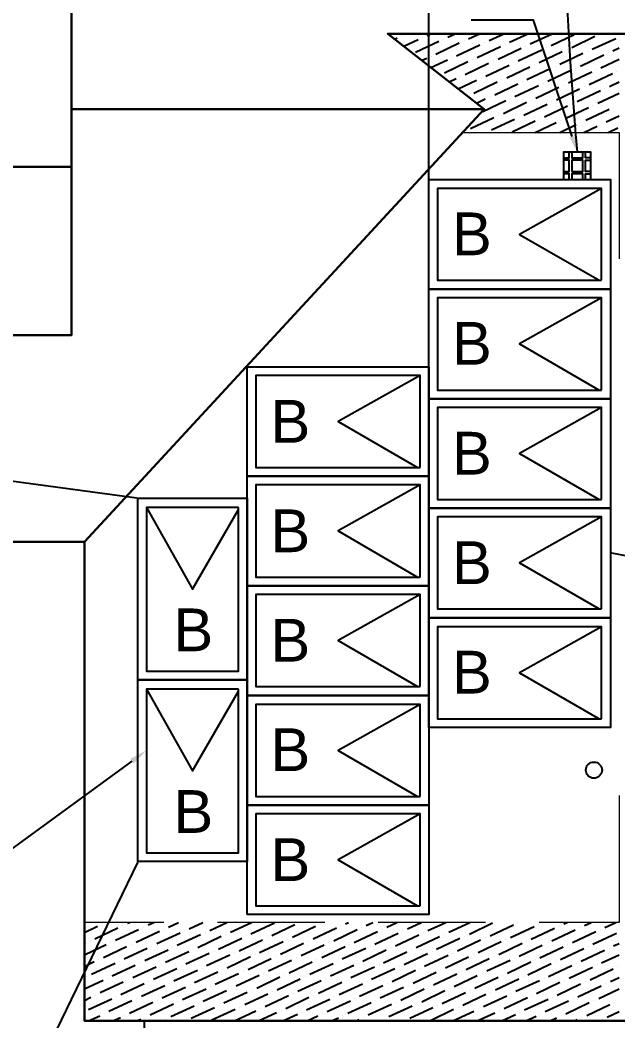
# Model space of a CAD drawing. Header units: inches. Extents: x 347 to 7477, y 1065 to 7514.
# Drawn here: x 2920.8 to 3051.8, y 6603.6 to 6822.8 of the extents above; entities that cross this region are included whole.
import ezdxf

# ---------------------------------------------------------------- set-up
doc = ezdxf.new("R2010")
doc.units = ezdxf.units.IN
doc.header["$MEASUREMENT"] = 0
doc.layers.add('PDF2_0', color=7, linetype='Continuous', true_color=0x636466)
doc.layers.add('PDF2_Text', color=7, linetype='Continuous')
doc.styles.add('PDF Arial', font='arial.ttf')

msp = doc.modelspace()

# ---------------------------------------------------------------- linework, layer by layer
at = {"layer": 'PDF2_0', "color": 7, "lineweight": 30}
for points in [[(2932.03, 6803.29), (2932.03, 6892.47), (3190.78, 6892.47), (3190.78, 7051.68), (3022.31, 7051.68), (3022.31, 6913.63)], [(3190.78, 6603.67), (3190.78, 6515.21), (3062.81, 6515.21), (3062.81, 6603.67), (2934.85, 6603.67), (2934.85, 6708.56), (3022.49, 6803.29), (3001.33, 6819.82), (3062.81, 6819.82)], [(3022.49, 6803.29), (2932.03, 6803.29), (2932.03, 6753.79), (2918.05, 6753.79)], [(2934.85, 6708.56), (2918.05, 6708.56), (2918.05, 6790.67), (2932.03, 6790.67)]]:
    msp.add_lwpolyline(points, dxfattribs=at)
at = {"layer": 'PDF2_0', "color": 7, "lineweight": 25}
for points in [[(3010.32, 6788.12), (3010.32, 6937.88)], [(3041.74, 6797.29), (3033.3, 6822.82), (3019.58, 6822.82)], [(3039.83, 6792.66), (3041.11, 6792.66), (3041.11, 6793.93)], [(3041.65, 6793.93), (3041.65, 6792.66), (3044.1, 6792.66), (3044.1, 6793.93)], [(3045.83, 6792.66), (3044.65, 6792.66), (3044.65, 6793.93)], [(3039.83, 6789.67), (3041.11, 6789.67), (3041.11, 6792.12), (3039.83, 6792.12)], [(3045.83, 6789.67), (3044.65, 6789.67), (3044.65, 6792.12), (3045.83, 6792.12)], [(3041.11, 6787.94), (3041.11, 6789.12), (3039.83, 6789.12)], [(3044.1, 6787.94), (3044.1, 6789.12), (3041.65, 6789.12), (3041.65, 6787.94)], [(3044.65, 6787.94), (3044.65, 6789.12), (3045.83, 6789.12)], [(3010.23, 6787.94), (3010.14, 6787.94)], [(2946.38, 6718.1), (2842.03, 6732.18)], [(2946.56, 6718.1), (2946.56, 6718.28)], [(2945.29, 6660.52), (2711.8, 6490.24), (2537.61, 6490.24)], [(2946.47, 6638.36), (2923.04, 6589.96)], [(2946.56, 6638.45), (2946.75, 6638.45)], [(2947.93, 6603.67), (2947.93, 6505.4)]]:
    msp.add_lwpolyline(points, dxfattribs=at)
at = {"layer": 'PDF2_0', "lineweight": 25}
for points in [[(3009.96, 6819.45), (3010.77, 6819.82)], [(3014.5, 6819.09), (3016.13, 6819.82)], [(3019.04, 6818.73), (3021.4, 6819.82)], [(3023.58, 6818.36), (3026.76, 6819.82)], [(3028.03, 6818), (3032.02, 6819.82)], [(3032.57, 6817.64), (3037.38, 6819.82)], [(3047.74, 6819.73), (3047.74, 6819.73)], [(3002.87, 6818.64), (3003.42, 6818.91)], [(3004.42, 6819.36), (3004.42, 6819.36)], [(3004.87, 6817.09), (3007.96, 6818.55)], [(3007.41, 6815.82), (3012.5, 6818.18)], [(3008.96, 6819), (3008.96, 6819)], [(3011.86, 6815.37), (3016.95, 6817.82)], [(3013.5, 6818.64), (3013.5, 6818.64)], [(3018.04, 6818.27), (3018.04, 6818.27)], [(3022.49, 6817.91), (3022.49, 6817.91)], [(3027.03, 6817.55), (3027.03, 6817.55)], [(3037.11, 6817.28), (3042.2, 6819.64)], [(3041.65, 6816.82), (3046.74, 6819.27)], [(3046.1, 6816.46), (3051.28, 6818.82)], [(3016.4, 6815), (3021.49, 6817.37)], [(3020.94, 6814.64), (3026.03, 6817)], [(3025.49, 6814.28), (3030.57, 6816.64)], [(3029.94, 6813.91), (3035.11, 6816.28)], [(3031.57, 6817.09), (3031.57, 6817.09)], [(3034.48, 6813.55), (3039.56, 6815.91)], [(3036.11, 6816.73), (3036.11, 6816.73)], [(3039.02, 6813.19), (3044.1, 6815.55)], [(3040.65, 6816.37), (3040.65, 6816.37)], [(3045.1, 6816), (3045.1, 6816)], [(3049.64, 6815.64), (3049.64, 6815.64)], [(3050.64, 6816.09), (3052, 6816.73)], [(3008.87, 6814.01), (3009.86, 6814.46)], [(3010.77, 6812.46), (3014.41, 6814.1)], [(3010.86, 6814.91), (3010.86, 6814.91)], [(3013.77, 6811.28), (3018.86, 6813.73)], [(3015.4, 6814.55), (3015.4, 6814.55)], [(3018.31, 6810.92), (3023.4, 6813.37)], [(3019.95, 6814.19), (3019.95, 6814.19)], [(3024.4, 6813.82), (3024.4, 6813.82)], [(3028.94, 6813.46), (3028.94, 6813.46)], [(3033.48, 6813.1), (3033.48, 6813.1)], [(3043.56, 6812.73), (3048.64, 6815.19)], [(3048.01, 6812.37), (3052, 6814.28)], [(3022.85, 6810.55), (3027.94, 6812.92)], [(3027.39, 6810.19), (3032.48, 6812.55)], [(3031.84, 6809.83), (3036.93, 6812.19)], [(3036.38, 6809.46), (3041.47, 6811.83)], [(3038.02, 6812.64), (3038.02, 6812.64)], [(3040.92, 6809.1), (3046.01, 6811.46)], [(3042.47, 6812.28), (3042.47, 6812.28)], [(3045.47, 6808.74), (3050.55, 6811.1)], [(3047.01, 6811.92), (3047.01, 6811.92)], [(3051.55, 6811.55), (3051.55, 6811.55)], [(3014.77, 6809.28), (3016.31, 6810.01)], [(3016.77, 6807.74), (3020.76, 6809.65)], [(3017.31, 6810.46), (3017.31, 6810.46)], [(3020.22, 6806.83), (3025.3, 6809.28)], [(3021.85, 6810.1), (3021.85, 6810.1)], [(3024.76, 6806.47), (3029.84, 6808.83)], [(3026.3, 6809.74), (3026.3, 6809.74)], [(3030.84, 6809.37), (3030.84, 6809.37)], [(3035.38, 6809.01), (3035.38, 6809.01)], [(3049.92, 6808.28), (3052, 6809.28)], [(3029.21, 6806.1), (3034.39, 6808.47)], [(3033.75, 6805.74), (3038.84, 6808.1)], [(3038.29, 6805.38), (3043.38, 6807.74)], [(3039.93, 6808.56), (3039.93, 6808.56)], [(3042.83, 6805.01), (3047.92, 6807.38)], [(3044.38, 6808.19), (3044.38, 6808.19)], [(3047.37, 6804.65), (3052, 6806.83)], [(3048.92, 6807.83), (3048.92, 6807.83)], [(3019.22, 6806.38), (3019.22, 6806.38)], [(3020.76, 6804.65), (3022.67, 6805.56)], [(3022.13, 6802.83), (3027.21, 6805.2)], [(3023.76, 6806.01), (3023.76, 6806.01)], [(3026.67, 6802.38), (3031.75, 6804.83)], [(3028.21, 6805.65), (3028.21, 6805.65)], [(3031.12, 6802.02), (3036.29, 6804.38)], [(3032.75, 6805.29), (3032.75, 6805.29)], [(3037.29, 6804.92), (3037.29, 6804.92)], [(3041.83, 6804.56), (3041.83, 6804.56)], [(3035.66, 6801.65), (3040.74, 6804.02)], [(3040.2, 6801.29), (3045.28, 6803.65)], [(3044.74, 6800.93), (3049.83, 6803.29)], [(3046.28, 6804.11), (3046.28, 6804.11)], [(3050.82, 6803.74), (3050.82, 6803.74)], [(3019.49, 6799.11), (3024.58, 6801.47)], [(3024.03, 6798.75), (3029.12, 6801.11)], [(3025.58, 6801.93), (3025.58, 6801.93)], [(3028.57, 6798.38), (3033.66, 6800.75)], [(3030.12, 6801.56), (3030.12, 6801.56)], [(3033.66, 6798.2), (3038.2, 6800.38)], [(3034.66, 6801.2), (3034.66, 6801.2)], [(3039.2, 6800.84), (3039.2, 6800.84)], [(3043.65, 6800.47), (3043.65, 6800.47)], [(3048.19, 6800.11), (3048.19, 6800.11)], [(3049.19, 6800.56), (3052, 6801.84)], [(3018.49, 6798.66), (3018.49, 6798.66)], [(3039.02, 6798.2), (3042.65, 6799.93)], [(3044.29, 6798.2), (3047.19, 6799.57)], [(3049.64, 6798.2), (3051.73, 6799.2)], [(2938.75, 6624.92), (2938.75, 6624.92)], [(2944.29, 6625.01), (2944.84, 6625.19)], [(2948.83, 6624.65), (2950.11, 6625.19)], [(2953.28, 6624.19), (2955.46, 6625.19)], [(2957.83, 6623.83), (2960.82, 6625.19)], [(2962.37, 6623.47), (2966.09, 6625.19)], [(2966.91, 6623.1), (2971.45, 6625.19)], [(2971.36, 6622.74), (2976.53, 6625.1)], [(2975.9, 6622.38), (2980.98, 6624.74)], [(2982.07, 6625.19), (2982.07, 6625.19)], [(2986.52, 6624.83), (2986.52, 6624.83)], [(2992.06, 6624.92), (2992.7, 6625.19)], [(2996.61, 6624.56), (2998.06, 6625.19)], [(3001.15, 6624.19), (3003.33, 6625.19)], [(3005.69, 6623.83), (3008.68, 6625.19)], [(3010.14, 6623.47), (3014.04, 6625.19)], [(3014.68, 6623.1), (3019.31, 6625.19)], [(3019.22, 6622.65), (3024.3, 6625.1)], [(3023.76, 6622.29), (3028.85, 6624.65)], [(3029.84, 6625.19), (3029.84, 6625.19)], [(3034.39, 6624.83), (3034.39, 6624.83)], [(3039.93, 6624.92), (3040.65, 6625.19)], [(3044.47, 6624.56), (3045.92, 6625.19)], [(3048.92, 6624.1), (3051.28, 6625.19)], [(2934.85, 6623.01), (2937.75, 6624.38)], [(2937.12, 6621.65), (2942.2, 6624.01)], [(2941.66, 6621.29), (2946.75, 6623.65)], [(2943.29, 6624.56), (2943.29, 6624.56)], [(2946.2, 6620.92), (2951.29, 6623.29)], [(2947.74, 6624.1), (2947.74, 6624.1)], [(2950.74, 6620.56), (2955.83, 6622.92)], [(2952.29, 6623.74), (2952.29, 6623.74)], [(2955.19, 6620.2), (2960.28, 6622.56)], [(2956.83, 6623.38), (2956.83, 6623.38)], [(2961.37, 6623.01), (2961.37, 6623.01)], [(2965.82, 6622.65), (2965.82, 6622.65)], [(2980.44, 6622.01), (2985.53, 6624.38)], [(2984.98, 6621.65), (2990.07, 6624.01)], [(2989.52, 6621.2), (2994.61, 6623.65)], [(2991.07, 6624.47), (2991.07, 6624.47)], [(2993.97, 6620.83), (2999.06, 6623.19)], [(2995.61, 6624.1), (2995.61, 6624.1)], [(2998.51, 6620.47), (3003.6, 6622.83)], [(3000.15, 6623.74), (3000.15, 6623.74)], [(3003.05, 6620.11), (3008.14, 6622.47)], [(3004.6, 6623.38), (3004.6, 6623.38)], [(3009.14, 6622.92), (3009.14, 6622.92)], [(3013.68, 6622.56), (3013.68, 6622.56)], [(3028.21, 6621.92), (3033.39, 6624.28)], [(3032.75, 6621.56), (3037.84, 6623.92)], [(3037.29, 6621.2), (3042.38, 6623.56)], [(3038.93, 6624.38), (3038.93, 6624.38)], [(3041.83, 6620.83), (3046.92, 6623.19)], [(3043.38, 6624.01), (3043.38, 6624.01)], [(3046.28, 6620.47), (3051.46, 6622.83)], [(3047.92, 6623.65), (3047.92, 6623.65)], [(2934.85, 6620.56), (2935.12, 6620.74)], [(2934.85, 6618.11), (2939.66, 6620.38)], [(2936.12, 6621.2), (2936.12, 6621.2)], [(2940.66, 6620.83), (2940.66, 6620.83)], [(2945.2, 6620.47), (2945.2, 6620.47)], [(2959.73, 6619.74), (2964.82, 6622.2)], [(2964.27, 6619.38), (2969.36, 6621.74)], [(2968.81, 6619.02), (2973.9, 6621.38)], [(2970.36, 6622.29), (2970.36, 6622.29)], [(2973.26, 6618.65), (2978.44, 6621.02)], [(2974.9, 6621.92), (2974.9, 6621.92)], [(2977.81, 6618.29), (2982.89, 6620.65)], [(2979.44, 6621.47), (2979.44, 6621.47)], [(2982.35, 6617.93), (2987.43, 6620.29)], [(2983.98, 6621.11), (2983.98, 6621.11)], [(2988.43, 6620.74), (2988.43, 6620.74)], [(2992.97, 6620.38), (2992.97, 6620.38)], [(3007.59, 6619.74), (3012.68, 6622.11)], [(3012.04, 6619.38), (3017.13, 6621.74)], [(3016.59, 6619.02), (3021.67, 6621.38)], [(3018.22, 6622.2), (3018.22, 6622.2)], [(3021.13, 6618.65), (3026.21, 6621.02)], [(3022.67, 6621.83), (3022.67, 6621.83)], [(3025.67, 6618.2), (3030.75, 6620.65)], [(3027.21, 6621.47), (3027.21, 6621.47)], [(3030.12, 6617.84), (3035.2, 6620.2)], [(3031.75, 6621.11), (3031.75, 6621.11)], [(3036.29, 6620.74), (3036.29, 6620.74)], [(3040.74, 6620.38), (3040.74, 6620.38)], [(3050.82, 6620.11), (3052, 6620.56)], [(2939.03, 6617.56), (2944.11, 6619.93)], [(2943.57, 6617.2), (2948.65, 6619.56)], [(2948.11, 6616.84), (2953.19, 6619.2)], [(2949.65, 6620.02), (2949.65, 6620.02)], [(2952.65, 6616.47), (2957.73, 6618.84)], [(2954.19, 6619.65), (2954.19, 6619.65)], [(2957.1, 6616.11), (2962.18, 6618.47)], [(2958.73, 6619.29), (2958.73, 6619.29)], [(2961.64, 6615.75), (2966.73, 6618.11)], [(2963.27, 6618.93), (2963.27, 6618.93)], [(2967.72, 6618.56), (2967.72, 6618.56)], [(2972.27, 6618.2), (2972.27, 6618.2)], [(2986.89, 6617.56), (2991.97, 6619.93)], [(2991.34, 6617.2), (2996.51, 6619.56)], [(2995.88, 6616.75), (3000.96, 6619.2)], [(2997.51, 6620.02), (2997.51, 6620.02)], [(3000.42, 6616.38), (3005.51, 6618.74)], [(3002.05, 6619.65), (3002.05, 6619.65)], [(3004.96, 6616.02), (3010.05, 6618.38)], [(3006.5, 6619.29), (3006.5, 6619.29)], [(3009.41, 6615.66), (3014.59, 6618.02)], [(3011.05, 6618.93), (3011.05, 6618.93)], [(3015.59, 6618.47), (3015.59, 6618.47)], [(3020.13, 6618.11), (3020.13, 6618.11)], [(3034.66, 6617.47), (3039.74, 6619.83)], [(3039.2, 6617.11), (3044.29, 6619.47)], [(3043.74, 6616.75), (3048.83, 6619.11)], [(3045.28, 6619.93), (3045.28, 6619.93)], [(3048.19, 6616.38), (3052, 6618.11)], [(3049.83, 6619.56), (3049.83, 6619.56)], [(2934.85, 6615.57), (2937.03, 6616.66)], [(2936.39, 6613.84), (2941.57, 6616.29)], [(2938.03, 6617.11), (2938.03, 6617.11)], [(2940.93, 6613.48), (2946.02, 6615.84)], [(2942.57, 6616.75), (2942.57, 6616.75)], [(2947.11, 6616.38), (2947.11, 6616.38)], [(2951.56, 6616.02), (2951.56, 6616.02)], [(2966.18, 6615.29), (2971.27, 6617.75)], [(2970.72, 6614.93), (2975.81, 6617.29)], [(2975.17, 6614.57), (2980.26, 6616.93)], [(2976.81, 6617.84), (2976.81, 6617.84)], [(2979.71, 6614.2), (2984.8, 6616.57)], [(2981.35, 6617.47), (2981.35, 6617.47)], [(2984.25, 6613.84), (2989.34, 6616.2)], [(2985.8, 6617.02), (2985.8, 6617.02)], [(2988.79, 6613.48), (2993.88, 6615.84)], [(2990.34, 6616.66), (2990.34, 6616.66)], [(2994.88, 6616.29), (2994.88, 6616.29)], [(2999.42, 6615.93), (2999.42, 6615.93)], [(3013.95, 6615.29), (3019.04, 6617.65)], [(3018.49, 6614.93), (3023.58, 6617.29)], [(3023.03, 6614.57), (3028.12, 6616.93)], [(3024.58, 6617.75), (3024.58, 6617.75)], [(3027.57, 6614.11), (3032.66, 6616.57)], [(3029.12, 6617.38), (3029.12, 6617.38)], [(3032.02, 6613.75), (3037.11, 6616.2)], [(3033.66, 6617.02), (3033.66, 6617.02)], [(3038.2, 6616.66), (3038.2, 6616.66)], [(3042.65, 6616.29), (3042.65, 6616.29)], [(3047.19, 6615.93), (3047.19, 6615.93)], [(2945.47, 6613.11), (2950.56, 6615.48)], [(2950.01, 6612.75), (2955.1, 6615.11)], [(2954.47, 6612.39), (2959.64, 6614.75)], [(2956.1, 6615.57), (2956.1, 6615.57)], [(2959.01, 6612.02), (2964.09, 6614.39)], [(2960.64, 6615.2), (2960.64, 6615.2)], [(2963.55, 6611.66), (2968.63, 6614.02)], [(2965.18, 6614.84), (2965.18, 6614.84)], [(2968.09, 6611.3), (2973.17, 6613.66)], [(2969.63, 6614.48), (2969.63, 6614.48)], [(2974.17, 6614.11), (2974.17, 6614.11)], [(2978.71, 6613.75), (2978.71, 6613.75)], [(2993.24, 6613.11), (2998.42, 6615.48)], [(2997.79, 6612.75), (3002.87, 6615.11)], [(3002.33, 6612.3), (3007.41, 6614.75)], [(3003.96, 6615.57), (3003.96, 6615.57)], [(3006.87, 6611.93), (3011.95, 6614.29)], [(3008.41, 6615.2), (3008.41, 6615.2)], [(3011.32, 6611.57), (3016.49, 6613.93)], [(3012.95, 6614.84), (3012.95, 6614.84)], [(3017.49, 6614.48), (3017.49, 6614.48)], [(3022.03, 6614.02), (3022.03, 6614.02)], [(3026.48, 6613.66), (3026.48, 6613.66)], [(3036.57, 6613.39), (3041.65, 6615.75)], [(3041.11, 6613.02), (3046.19, 6615.38)], [(3045.65, 6612.66), (3050.73, 6615.02)], [(3051.73, 6615.48), (3051.73, 6615.48)], [(2934.85, 6610.66), (2938.94, 6612.57)], [(2935.39, 6613.39), (2935.39, 6613.39)], [(2938.3, 6609.84), (2943.39, 6612.21)], [(2939.93, 6613.02), (2939.93, 6613.02)], [(2942.84, 6609.39), (2947.93, 6611.84)], [(2944.47, 6612.66), (2944.47, 6612.66)], [(2948.93, 6612.3), (2948.93, 6612.3)], [(2953.47, 6611.93), (2953.47, 6611.93)], [(2958.01, 6611.57), (2958.01, 6611.57)], [(2972.63, 6610.84), (2977.71, 6613.3)], [(2977.08, 6610.48), (2982.16, 6612.84)], [(2981.62, 6610.12), (2986.71, 6612.48)], [(2983.25, 6613.39), (2983.25, 6613.39)], [(2986.16, 6609.75), (2991.25, 6612.12)], [(2987.7, 6613.02), (2987.7, 6613.02)], [(2990.7, 6609.39), (2995.79, 6611.75)], [(2992.25, 6612.57), (2992.25, 6612.57)], [(2996.79, 6612.21), (2996.79, 6612.21)], [(3001.33, 6611.84), (3001.33, 6611.84)], [(3005.78, 6611.48), (3005.78, 6611.48)], [(3015.86, 6611.21), (3020.94, 6613.57)], [(3020.4, 6610.84), (3025.49, 6613.2)], [(3024.94, 6610.48), (3030.03, 6612.84)], [(3029.39, 6610.12), (3034.57, 6612.48)], [(3031.03, 6613.3), (3031.03, 6613.3)], [(3033.93, 6609.66), (3039.02, 6612.12)], [(3035.57, 6612.93), (3035.57, 6612.93)], [(3038.47, 6609.3), (3043.56, 6611.75)], [(3040.11, 6612.57), (3040.11, 6612.57)], [(3044.56, 6612.21), (3044.56, 6612.21)], [(3049.1, 6611.84), (3049.1, 6611.84)], [(3050.1, 6612.3), (3052, 6613.11)], [(2937.3, 6609.3), (2937.3, 6609.3)], [(2947.38, 6609.03), (2952.47, 6611.39)], [(2951.92, 6608.66), (2957.01, 6611.03)], [(2956.37, 6608.3), (2961.55, 6610.66)], [(2960.91, 6607.94), (2966, 6610.3)], [(2962.55, 6611.12), (2962.55, 6611.12)], [(2965.45, 6607.57), (2970.54, 6609.94)], [(2967.09, 6610.75), (2967.09, 6610.75)], [(2970, 6607.21), (2975.08, 6609.57)], [(2971.54, 6610.39), (2971.54, 6610.39)], [(2976.08, 6610.03), (2976.08, 6610.03)], [(2980.62, 6609.66), (2980.62, 6609.66)], [(2985.16, 6609.3), (2985.16, 6609.3)], [(2995.15, 6609.03), (3000.24, 6611.39)], [(2999.69, 6608.66), (3004.78, 6611.03)], [(3004.23, 6608.21), (3009.32, 6610.66)], [(3008.77, 6607.85), (3013.86, 6610.3)], [(3010.32, 6611.12), (3010.32, 6611.12)], [(3013.22, 6607.48), (3018.4, 6609.84)], [(3014.86, 6610.75), (3014.86, 6610.75)], [(3017.77, 6607.12), (3022.85, 6609.48)], [(3019.4, 6610.39), (3019.4, 6610.39)], [(3023.85, 6609.94), (3023.85, 6609.94)], [(3028.39, 6609.57), (3028.39, 6609.57)], [(3043.01, 6608.94), (3048.1, 6611.3)], [(3047.55, 6608.57), (3052, 6610.66)], [(2934.85, 6608.12), (2936.3, 6608.85)], [(2935.76, 6606.12), (2940.84, 6608.48)], [(2940.21, 6605.76), (2945.29, 6608.12)], [(2941.84, 6608.94), (2941.84, 6608.94)], [(2944.75, 6605.3), (2949.83, 6607.76)], [(2946.38, 6608.57), (2946.38, 6608.57)], [(2949.29, 6604.94), (2954.37, 6607.39)], [(2950.83, 6608.21), (2950.83, 6608.21)], [(2955.37, 6607.85), (2955.37, 6607.85)], [(2959.91, 6607.48), (2959.91, 6607.48)], [(2964.46, 6607.03), (2964.46, 6607.03)], [(2974.45, 6606.76), (2979.62, 6609.21)], [(2978.99, 6606.39), (2984.07, 6608.85)], [(2983.53, 6606.03), (2988.61, 6608.39)], [(2988.07, 6605.67), (2993.15, 6608.03)], [(2989.61, 6608.94), (2989.61, 6608.94)], [(2992.61, 6605.3), (2997.69, 6607.66)], [(2994.15, 6608.48), (2994.15, 6608.48)], [(2997.06, 6604.94), (3002.15, 6607.3)], [(2998.69, 6608.12), (2998.69, 6608.12)], [(3003.23, 6607.76), (3003.23, 6607.76)], [(3007.69, 6607.39), (3007.69, 6607.39)], [(3012.23, 6607.03), (3012.23, 6607.03)], [(3022.31, 6606.76), (3027.39, 6609.12)], [(3026.85, 6606.39), (3031.93, 6608.75)], [(3031.3, 6606.03), (3036.47, 6608.39)], [(3032.93, 6609.21), (3032.93, 6609.21)], [(3035.84, 6605.67), (3040.92, 6608.03)], [(3037.47, 6608.85), (3037.47, 6608.85)], [(3040.38, 6605.21), (3045.47, 6607.66)], [(3042.01, 6608.48), (3042.01, 6608.48)], [(3044.92, 6604.85), (3050.01, 6607.21)], [(3046.46, 6608.12), (3046.46, 6608.12)], [(3051.01, 6607.76), (3051.01, 6607.76)], [(2939.21, 6605.21), (2939.21, 6605.21)], [(2943.75, 6604.85), (2943.75, 6604.85)], [(2953.83, 6604.58), (2958.92, 6606.94)], [(2958.28, 6604.21), (2963.37, 6606.58)], [(2962.82, 6603.85), (2967.91, 6606.21)], [(2967.72, 6603.67), (2972.45, 6605.85)], [(2968.91, 6606.67), (2968.91, 6606.67)], [(2972.99, 6603.67), (2976.99, 6605.49)], [(2973.45, 6606.3), (2973.45, 6606.3)], [(2977.99, 6605.94), (2977.99, 6605.94)], [(2978.35, 6603.67), (2981.53, 6605.12)], [(2982.53, 6605.58), (2982.53, 6605.58)], [(2987.07, 6605.21), (2987.07, 6605.21)], [(2991.52, 6604.85), (2991.52, 6604.85)], [(3001.6, 6604.58), (3006.69, 6606.94)], [(3006.14, 6604.21), (3011.23, 6606.58)], [(3010.68, 6603.76), (3015.77, 6606.21)], [(3015.59, 6603.67), (3020.22, 6605.76)], [(3016.77, 6606.67), (3016.77, 6606.67)], [(3020.94, 6603.67), (3024.76, 6605.39)], [(3021.31, 6606.3), (3021.31, 6606.3)], [(3025.76, 6605.94), (3025.76, 6605.94)], [(3026.3, 6603.67), (3029.3, 6605.03)], [(3030.3, 6605.49), (3030.3, 6605.49)], [(3034.84, 6605.12), (3034.84, 6605.12)], [(3049.37, 6604.49), (3052, 6605.67)], [(2935.76, 6603.67), (2938.21, 6604.76)], [(2941.11, 6603.67), (2942.75, 6604.4)], [(2946.38, 6603.67), (2947.2, 6604.03)], [(2948.29, 6604.49), (2948.29, 6604.49)], [(2951.74, 6603.67), (2951.74, 6603.67)], [(2952.74, 6604.12), (2952.74, 6604.12)], [(2957.28, 6603.76), (2957.28, 6603.76)], [(2983.71, 6603.67), (2985.98, 6604.76)], [(2988.98, 6603.67), (2990.52, 6604.3)], [(2994.33, 6603.67), (2995.06, 6603.94)], [(2996.06, 6604.49), (2996.06, 6604.49)], [(3000.6, 6604.03), (3000.6, 6604.03)], [(3005.14, 6603.67), (3005.14, 6603.67)], [(3031.57, 6603.67), (3033.84, 6604.67)], [(3036.93, 6603.67), (3038.29, 6604.3)], [(3039.38, 6604.76), (3039.38, 6604.76)], [(3042.2, 6603.67), (3042.83, 6603.94)], [(3043.83, 6604.4), (3043.83, 6604.4)], [(3048.37, 6604.03), (3048.37, 6604.03)]]:
    msp.add_lwpolyline(points, dxfattribs=at)
at = {"layer": 'PDF2_0', "color": 7, "lineweight": 20}
for points in [[(3017.77, 6798.2), (3052, 6798.2), (3052, 6770.5)], [(3052, 6652.98), (3052, 6625.19), (3034.48, 6625.19)], [(2952.29, 6625.19), (2934.85, 6625.19)], [(2987.52, 6625.19), (2964, 6625.19)], [(3022.76, 6625.19), (2999.24, 6625.19)]]:
    msp.add_lwpolyline(points, dxfattribs=at)
at = {"layer": 'PDF2_0', "color": 7, "lineweight": 25}
for points in [[(3039.83, 6787.94), (3045.83, 6787.94), (3045.83, 6793.93), (3039.83, 6793.93)], [(3041.65, 6789.67), (3044.1, 6789.67), (3044.1, 6792.12), (3041.65, 6792.12)]]:
    msp.add_lwpolyline(points, close=True, dxfattribs=at)
at = {"layer": 'PDF2_0', "color": 5, "lineweight": 25}
for points in [[(3010.32, 6763.87), (3010.32, 6787.94), (3050.1, 6787.94), (3050.1, 6763.87)], [(3048.19, 6765.87), (3048.19, 6785.94), (3012.23, 6785.94), (3012.23, 6765.87)], [(3010.32, 6739.9), (3010.32, 6763.87), (3050.1, 6763.87), (3050.1, 6739.9)], [(3048.19, 6741.8), (3048.19, 6761.97), (3012.23, 6761.97), (3012.23, 6741.8)], [(2970.54, 6722.91), (2970.54, 6746.89), (3010.32, 6746.89), (3010.32, 6722.91)], [(3008.41, 6724.82), (3008.41, 6744.98), (2972.45, 6744.98), (2972.45, 6724.82)], [(3010.32, 6715.92), (3010.32, 6739.9), (3050.1, 6739.9), (3050.1, 6715.92)], [(3048.19, 6717.83), (3048.19, 6737.99), (3012.23, 6737.99), (3012.23, 6717.83)], [(2970.54, 6698.94), (2970.54, 6722.91), (3010.32, 6722.91), (3010.32, 6698.94)], [(3008.41, 6700.85), (3008.41, 6721.01), (2972.45, 6721.01), (2972.45, 6700.85)], [(2970.54, 6678.32), (2946.56, 6678.32), (2946.56, 6718.1), (2970.54, 6718.1)], [(2968.63, 6716.1), (2948.47, 6716.1), (2948.47, 6680.23), (2968.63, 6680.23)], [(3010.32, 6691.94), (3010.32, 6715.92), (3050.1, 6715.92), (3050.1, 6691.94)], [(3048.19, 6693.85), (3048.19, 6714.01), (3012.23, 6714.01), (3012.23, 6693.85)], [(2970.54, 6674.87), (2970.54, 6698.94), (3010.32, 6698.94), (3010.32, 6674.87)], [(3008.41, 6676.87), (3008.41, 6697.03), (2972.45, 6697.03), (2972.45, 6676.87)], [(3010.32, 6667.88), (3010.32, 6691.94), (3050.1, 6691.94), (3050.1, 6667.88)], [(3048.19, 6669.79), (3048.19, 6689.95), (3012.23, 6689.95), (3012.23, 6669.79)], [(2970.54, 6638.54), (2946.56, 6638.54), (2946.56, 6678.32), (2970.54, 6678.32)], [(2968.63, 6676.32), (2948.47, 6676.32), (2948.47, 6640.45), (2968.63, 6640.45)], [(2970.54, 6650.89), (2970.54, 6674.87), (3010.32, 6674.87), (3010.32, 6650.89)], [(3008.41, 6652.8), (3008.41, 6672.96), (2972.45, 6672.96), (2972.45, 6652.8)], [(2970.54, 6626.92), (2970.54, 6650.89), (3010.32, 6650.89), (3010.32, 6626.92)], [(3008.41, 6628.83), (3008.41, 6648.99), (2972.45, 6648.99), (2972.45, 6628.83)]]:
    msp.add_lwpolyline(points, close=True, dxfattribs=at)
for points in [[(3048.19, 6785.94), (3030.21, 6775.86), (3047.65, 6765.87)], [(3048.19, 6761.97), (3030.21, 6751.89), (3047.65, 6741.8)], [(3008.41, 6744.98), (2990.43, 6734.9), (3007.87, 6724.82)], [(3048.19, 6737.99), (3030.21, 6727.91), (3047.65, 6717.83)], [(3008.41, 6721.01), (2990.43, 6710.93), (3007.87, 6700.85)], [(2948.47, 6716.1), (2958.55, 6698.21), (2968.63, 6715.65)], [(3048.19, 6714.01), (3030.21, 6703.93), (3047.65, 6693.85)], [(3008.41, 6697.03), (2990.43, 6686.95), (3007.87, 6676.87)], [(3048.19, 6689.95), (3030.21, 6679.87), (3047.65, 6669.79)], [(2948.47, 6676.32), (2958.55, 6658.43), (2968.63, 6675.87)], [(3008.41, 6672.96), (2990.43, 6662.88), (3007.87, 6652.8)], [(3008.41, 6648.99), (2990.43, 6638.91), (3007.87, 6628.83)]]:
    msp.add_lwpolyline(points, dxfattribs=at)
at = {"layer": 'PDF2_0', "color": 7, "lineweight": 25}
msp.add_circle((3046.51, 6658.57), 1.77, dxfattribs=at)
at = {"layer": 'PDF2_0', "color": 1, "lineweight": 25}
for centre, radius, start, end in [((3949.39, 6873.39), 910.04, 169.11555, 185.00887), ((3069.12, 6796.61), 92.41, 258.0743, 280.4865)]:
    msp.add_arc(centre, radius, start, end, dxfattribs=at)
at = {"layer": 'PDF2_0', "color": 7, "transparency": 33554559}
for points in [[(3042.29, 6797.48), (3042.83, 6793.93), (3041.2, 6797.11)], [(3010.32, 6788.12), (3010.32, 6787.94), (3010.32, 6787.94)], [(2946.38, 6718.1), (2946.56, 6718.1), (2946.56, 6718.1)], [(2944.93, 6661.07), (2948.47, 6662.88), (2945.66, 6659.98)], [(2946.47, 6638.36), (2946.56, 6638.54), (2946.56, 6638.54)]]:
    msp.add_solid(points, dxfattribs=at)

# ---------------------------------------------------------------- texts
at = {"layer": 'PDF2_Text', "char_height": 9.37, "attachment_point": 7, "style": 'PDF Arial'}
for insert in [(3015.4, 6771.32), (3015.4, 6747.34), (2975.63, 6730.27), (3015.4, 6723.28), (2975.63, 6706.29), (3015.4, 6699.3), (2954.37, 6684.59), (2975.63, 6682.32), (3015.4, 6675.33), (2975.63, 6658.34), (2954.37, 6644.81), (2975.63, 6634.27)]:
    msp.add_mtext('B', dxfattribs=dict(at, insert=insert))

doc.saveas('drawing.dxf')
